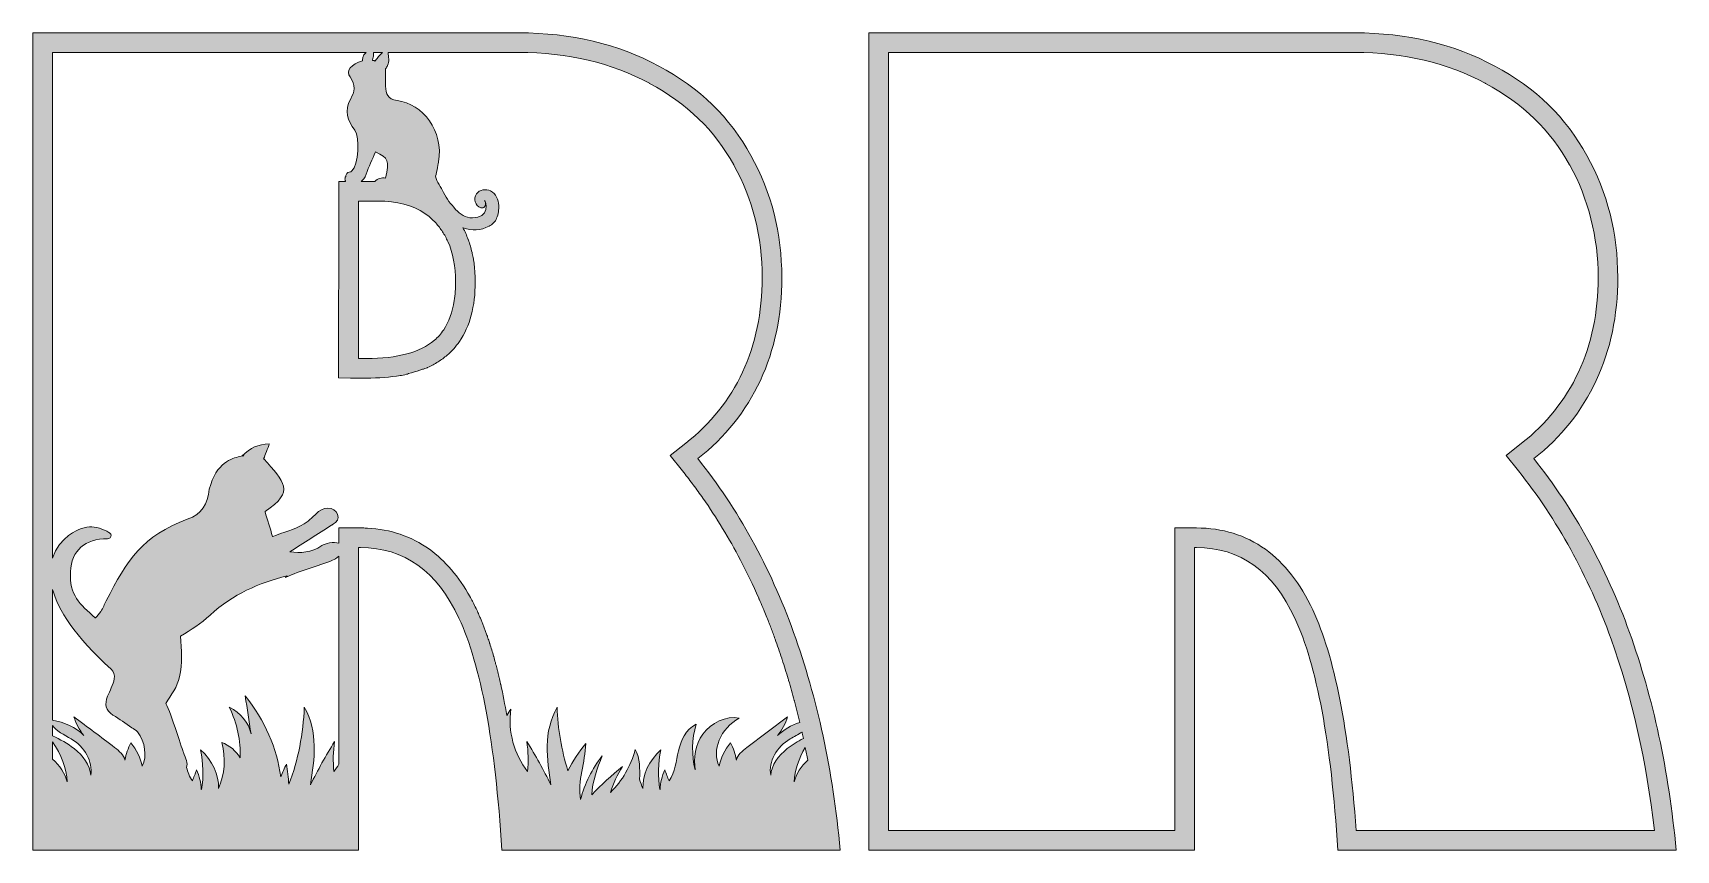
# Model space of a CAD drawing. Header units: millimetres. Extents: x -5 to 813, y -449 to -90.
# Drawn here: x 395.5 to 646.5, y -215.1 to -90.2 of the extents above; entities that cross this region are included whole.
import ezdxf

# ---------------------------------------------------------------- set-up
doc = ezdxf.new("R2010")
doc.units = ezdxf.units.MM
doc.header["$MEASUREMENT"] = 0
doc.layers.add('Layer 8', color=7, linetype='Continuous')
doc.layers.add('Layer 9', color=7, linetype='Continuous')

msp = doc.modelspace()

# ---------------------------------------------------------------- hatches: boundary and pattern name
at = {"layer": 'Layer 8'}
h = msp.add_hatch(color=2, dxfattribs=at)
h.dxf.hatch_style = 2
edge = h.paths.add_edge_path()
edge.add_spline(control_points=[(597.42, -90.2), (597.42, -90.2), (523.2, -90.2), (523.2, -90.2), (523.2, -90.2), (523.2, -215.07), (523.2, -215.07), (523.2, -215.07), (572.95, -215.07), (572.95, -215.07), (572.95, -215.07), (572.95, -168.84), (572.95, -168.84), (572.95, -168.84), (573.25, -168.84), (573.25, -168.84), (579.93, -168.84), (584.94, -172.44), (588.28, -179.64), (591.63, -186.78), (593.81, -198.59), (594.84, -215.07), (594.84, -215.07), (646.52, -215.07), (646.52, -215.07), (645.38, -202.9), (643.01, -191.82), (639.4, -181.81), (635.79, -171.8), (630.91, -162.94), (624.77, -155.25), (628.95, -151.98), (632.13, -148), (634.32, -143.31), (636.5, -138.61), (637.6, -133.38), (637.6, -127.59), (637.6, -120.83), (636.02, -114.61), (632.88, -108.94), (629.73, -103.16), (625.04, -98.6), (618.8, -95.27), (612.56, -91.89), (605.43, -90.2), (597.42, -90.2), (597.42, -90.2), (597.42, -90.2), (597.42, -90.2)], knot_values=[0, 0, 0, 0, 1, 1, 1, 2, 2, 2, 3, 3, 3, 4, 4, 4, 5, 5, 5, 6, 6, 6, 7, 7, 7, 8, 8, 8, 9, 9, 9, 10, 10, 10, 11, 11, 11, 12, 12, 12, 13, 13, 13, 14, 14, 14, 15, 15, 15, 16, 16, 16, 16], degree=3, periodic=1)
edge = h.paths.add_edge_path()
edge.add_spline(control_points=[(597.42, -93.2), (604.89, -93.2), (611.6, -94.79), (617.37, -97.91), (617.37, -97.91), (617.38, -97.92), (617.38, -97.92), (617.38, -97.92), (617.39, -97.92), (617.39, -97.92), (623.07, -100.95), (627.4, -105.14), (630.24, -110.37), (630.24, -110.37), (630.25, -110.38), (630.25, -110.38), (630.25, -110.38), (630.26, -110.39), (630.26, -110.39), (633.14, -115.59), (634.6, -121.38), (634.6, -127.59), (634.6, -132.91), (633.59, -137.77), (631.6, -142.04), (629.62, -146.28), (626.7, -149.93), (622.92, -152.89), (622.92, -152.89), (620.54, -154.76), (620.54, -154.76), (620.54, -154.76), (622.43, -157.12), (622.43, -157.12), (628.34, -164.53), (633.1, -173.17), (636.58, -182.82), (639.76, -191.64), (641.98, -201.47), (643.19, -212.07), (643.19, -212.07), (597.65, -212.07), (597.65, -212.07), (596.52, -196.55), (594.34, -185.51), (591.01, -178.37), (589.12, -174.32), (586.69, -171.2), (583.77, -169.1), (580.75, -166.93), (577.21, -165.84), (573.25, -165.84), (573.25, -165.84), (572.95, -165.84), (572.95, -165.84), (572.95, -165.84), (569.95, -165.84), (569.95, -165.84), (569.95, -165.84), (569.95, -168.84), (569.95, -168.84), (569.95, -168.84), (569.95, -212.07), (569.95, -212.07), (569.95, -212.07), (526.2, -212.07), (526.2, -212.07), (526.2, -212.07), (526.2, -93.2), (526.2, -93.2), (526.2, -93.2), (597.42, -93.2), (597.42, -93.2)], knot_values=[0, 0, 0, 0, 0.352778, 0.352778, 0.352778, 0.705556, 0.705556, 0.705556, 1.058333, 1.058333, 1.058333, 1.411111, 1.411111, 1.411111, 1.763889, 1.763889, 1.763889, 2.116667, 2.116667, 2.116667, 2.469444, 2.469444, 2.469444, 2.822222, 2.822222, 2.822222, 3.175, 3.175, 3.175, 3.527778, 3.527778, 3.527778, 3.880556, 3.880556, 3.880556, 4.233333, 4.233333, 4.233333, 4.586111, 4.586111, 4.586111, 4.938889, 4.938889, 4.938889, 5.291667, 5.291667, 5.291667, 5.644444, 5.644444, 5.644444, 5.997222, 5.997222, 5.997222, 6.35, 6.35, 6.35, 6.702778, 6.702778, 6.702778, 7.055556, 7.055556, 7.055556, 7.408333, 7.408333, 7.408333, 7.761111, 7.761111, 7.761111, 8.113889, 8.113889, 8.113889, 8.466667, 8.466667, 8.466667, 8.466667], degree=3, periodic=0)
edge.add_line((597.42, -93.2), (597.42, -93.2))
at = {"layer": 'Layer 9'}
h = msp.add_hatch(color=1, dxfattribs=at)
h.dxf.hatch_style = 2
edge = h.paths.add_edge_path()
edge.add_spline(control_points=[(511.71, -181.81), (508.1, -171.8), (503.23, -162.94), (497.08, -155.25), (501.26, -151.98), (504.44, -148), (506.63, -143.31), (508.81, -138.61), (509.91, -133.38), (509.91, -127.59), (509.91, -120.83), (508.34, -114.61), (505.19, -108.94), (502.05, -103.16), (497.35, -98.6), (491.11, -95.27), (484.87, -91.89), (477.75, -90.2), (469.74, -90.2), (469.74, -90.2), (395.51, -90.2), (395.51, -90.2), (395.51, -90.2), (395.51, -215.07), (395.51, -215.07), (395.51, -215.07), (445.26, -215.07), (445.26, -215.07), (445.26, -215.07), (445.26, -168.84), (445.26, -168.84), (445.26, -168.84), (445.56, -168.84), (445.56, -168.84), (452.24, -168.84), (457.25, -172.44), (460.6, -179.64), (463.94, -186.78), (466.12, -198.59), (467.16, -215.07), (467.16, -215.07), (518.83, -215.07), (518.83, -215.07), (517.7, -202.9), (515.33, -191.82), (511.71, -181.81)], knot_values=[0, 0, 0, 0, 1, 1, 1, 2, 2, 2, 3, 3, 3, 4, 4, 4, 5, 5, 5, 6, 6, 6, 7, 7, 7, 8, 8, 8, 9, 9, 9, 10, 10, 10, 11, 11, 11, 12, 12, 12, 13, 13, 13, 14, 14, 14, 15, 15, 15, 15], degree=3, periodic=1)
edge = h.paths.add_edge_path()
edge.add_spline(control_points=[(449.37, -112.39), (448.77, -112.29), (448.17, -112.47), (447.74, -112.89), (447.74, -112.89), (445.65, -112.89), (445.65, -112.89), (445.95, -112.7), (446.22, -112.36), (446.41, -111.8), (446.81, -110.64), (447.35, -109.53), (447.84, -108.39), (449.8, -109.37), (450.02, -109.65), (449.37, -112.39)], knot_values=[0, 0, 0, 0, 1, 1, 1, 2, 2, 2, 3, 3, 3, 4, 4, 4, 5, 5, 5, 5], degree=3, periodic=1)
edge = h.paths.add_edge_path()
edge.add_spline(control_points=[(455.37, -117.78), (455.68, -117.99), (455.98, -118.22), (456.26, -118.46), (456.54, -118.71), (456.81, -118.97), (457.06, -119.25), (457.44, -119.67), (457.78, -120.11), (458.09, -120.59), (458.39, -121.06), (458.66, -121.56), (458.9, -122.09), (459.69, -123.84), (460.08, -125.9), (460.08, -128.25), (460.08, -128.76), (460.06, -129.25), (460.03, -129.73), (460, -130.21), (459.95, -130.67), (459.88, -131.11), (459.61, -132.87), (459.07, -134.36), (458.26, -135.57), (458.05, -135.87), (457.83, -136.15), (457.6, -136.42), (457.36, -136.69), (457.11, -136.94), (456.84, -137.17), (454.67, -139.02), (451.21, -139.95), (446.44, -139.95), (446.44, -139.95), (445.26, -139.95), (445.26, -139.95), (445.26, -139.95), (445.26, -115.89), (445.26, -115.89), (445.26, -115.89), (448.21, -115.89), (448.21, -115.89), (451.12, -115.89), (453.51, -116.52), (455.37, -117.78)], knot_values=[0, 0, 0, 0, 1, 1, 1, 2, 2, 2, 3, 3, 3, 4, 4, 4, 5, 5, 5, 6, 6, 6, 7, 7, 7, 8, 8, 8, 9, 9, 9, 10, 10, 10, 11, 11, 11, 12, 12, 12, 13, 13, 13, 14, 14, 14, 15, 15, 15, 15], degree=3, periodic=1)
edge = h.paths.add_edge_path()
edge.add_spline(control_points=[(447.52, -93.78), (447.54, -93.58), (447.55, -93.39), (447.54, -93.2), (447.54, -93.2), (448.91, -93.2), (448.91, -93.2), (448.69, -93.38), (448.48, -93.58), (448.31, -93.8), (448.15, -94), (448, -94.21), (447.86, -94.42), (447.83, -94.45), (447.8, -94.47), (447.77, -94.5), (447.67, -94.38), (447.39, -94.45), (447.39, -94.44), (447.39, -94.31), (447.51, -93.91), (447.52, -93.78)], knot_values=[0, 0, 0, 0, 1, 1, 1, 2, 2, 2, 3, 3, 3, 4, 4, 4, 5, 5, 5, 6, 6, 6, 7, 7, 7, 7], degree=3, periodic=1)
edge = h.paths.add_edge_path()
edge.add_spline(control_points=[(398.51, -201.16), (398.51, -201.16), (398.51, -198.53), (398.51, -198.53), (399.86, -200.41), (400.66, -202.55), (400.75, -204.65), (400.45, -203.36), (399.63, -202.12), (398.51, -201.16)], knot_values=[0, 0, 0, 0, 1, 1, 1, 2, 2, 2, 3, 3, 3, 3], degree=3, periodic=1)
edge = h.paths.add_edge_path()
edge.add_spline(control_points=[(404.34, -203.59), (404.24, -202.09), (403.17, -200.63), (401.81, -199.55), (400.82, -198.77), (399.68, -198.16), (398.51, -197.6), (398.51, -197.6), (398.51, -196), (398.51, -196), (398.97, -196.83), (400.34, -197.47), (401.36, -198.06), (403.45, -199.27), (404.71, -201.59), (404.34, -203.59)], knot_values=[0, 0, 0, 0, 1, 1, 1, 2, 2, 2, 3, 3, 3, 4, 4, 4, 5, 5, 5, 5], degree=3, periodic=1)
edge = h.paths.add_edge_path()
edge.add_spline(control_points=[(412.2, -202.25), (411.98, -200.99), (411.38, -199.74), (410.47, -198.67), (410.04, -199.49), (409.75, -200.38), (409.58, -201.3), (409.44, -200.61), (408.69, -199.89), (408, -199.37), (405.92, -197.81), (403.85, -196.25), (401.77, -194.69), (402.08, -195.7), (402.61, -196.68), (403.31, -197.56), (402.04, -196.33), (400.29, -195.48), (398.51, -195.21), (398.51, -195.21), (398.51, -175.23), (398.51, -175.23), (399.37, -178.35), (401.9, -182.37), (407.48, -187.44), (407.81, -187.75), (408.05, -188.38), (407.94, -188.9), (407.76, -189.8), (407.26, -190.71), (406.93, -191.55), (406.44, -192.8), (406.57, -193.69), (407.75, -194.43), (408.74, -195.05), (409.68, -195.71), (410.61, -196.37), (410.91, -196.52), (411.2, -196.73), (411.48, -196.98), (412.65, -198.61), (413.01, -200.66), (412.2, -202.25)], knot_values=[0, 0, 0, 0, 1, 1, 1, 2, 2, 2, 3, 3, 3, 4, 4, 4, 5, 5, 5, 6, 6, 6, 7, 7, 7, 8, 8, 8, 9, 9, 9, 10, 10, 10, 11, 11, 11, 12, 12, 12, 13, 13, 13, 14, 14, 14, 14], degree=3, periodic=1)
edge = h.paths.add_edge_path()
edge.add_spline(control_points=[(442.26, -201.93), (442.03, -202.32), (441.77, -202.7), (441.49, -203.06), (441.33, -201.52), (441.37, -199.98), (441.6, -198.49), (440.26, -200.63), (439.03, -202.83), (437.92, -205.08), (438.54, -201.19), (439.11, -196.99), (436.97, -193.21), (436.83, -197.28), (436.04, -201.27), (434.63, -205.01), (434.5, -203.98), (434.37, -202.94), (434.24, -201.91), (433.95, -202.56), (433.66, -203.21), (433.38, -203.86), (432.81, -199.56), (430.92, -195.25), (427.95, -191.51), (428.24, -193.44), (428.54, -195.36), (428.84, -197.28), (428.51, -195.65), (427.23, -194.07), (425.51, -193.23), (426.73, -195.72), (427.29, -198.38), (427.15, -200.94), (426.57, -199.92), (425.54, -199.06), (424.35, -198.61), (425.01, -201.02), (424.84, -203.5), (423.87, -205.64), (423.95, -203.56), (422.91, -201.35), (421.13, -199.75), (421.54, -201.79), (421.59, -203.83), (421.29, -205.81), (421.26, -205.78), (421.27, -205.79), (421.24, -205.77), (421.19, -204.78), (420.95, -203.77), (420.53, -202.8), (420.31, -203.37), (420.09, -203.93), (419.87, -204.5), (419.44, -203.84), (419.18, -203.14), (418.99, -202.42), (419.22, -201.84), (418.86, -201.03), (418.5, -200.15), (418.48, -200.07), (416.63, -194.19), (415.81, -192.64), (416.66, -191.41), (417.58, -190.08), (417.93, -188.58), (418.4, -186.55), (418.17, -184.45), (418.06, -182.38), (418.06, -182.38), (418.05, -182.37), (418.06, -182.37), (419.68, -181.41), (421.17, -180.45), (422.57, -179.17), (426.14, -175.88), (429.95, -174.31), (434.34, -173.16), (434.26, -173.24), (434.19, -173.33), (434.11, -173.41), (436.44, -172.33), (438.98, -171.67), (441.29, -170.78), (441.58, -170.68), (441.93, -170.45), (442.26, -170.13), (442.26, -170.13), (442.26, -201.93), (442.26, -201.93)], knot_values=[0, 0, 0, 0, 1, 1, 1, 2, 2, 2, 3, 3, 3, 4, 4, 4, 5, 5, 5, 6, 6, 6, 7, 7, 7, 8, 8, 8, 9, 9, 9, 10, 10, 10, 11, 11, 11, 12, 12, 12, 13, 13, 13, 14, 14, 14, 15, 15, 15, 16, 16, 16, 17, 17, 17, 18, 18, 18, 19, 19, 19, 20, 20, 20, 21, 21, 21, 22, 22, 22, 23, 23, 23, 24, 24, 24, 25, 25, 25, 26, 26, 26, 27, 27, 27, 28, 28, 28, 29, 29, 29, 30, 30, 30, 30], degree=3, periodic=1)
edge = h.paths.add_edge_path()
edge.add_spline(control_points=[(502.98, -201.3), (502.81, -200.38), (502.52, -199.49), (502.09, -198.67), (501.18, -199.74), (500.58, -200.99), (500.36, -202.25), (499.14, -199.85), (500.57, -196.43), (503.41, -194.91), (501.42, -194.47), (499.06, -195.67), (497.85, -197.33), (496.65, -199), (496.42, -201), (496.67, -202.81), (496.11, -200.57), (496.16, -198.15), (496.83, -195.8), (495.22, -196.64), (494.47, -198.34), (494.11, -199.9), (493.75, -201.45), (493.62, -203.08), (492.69, -204.5), (492.47, -203.93), (492.25, -203.37), (492.03, -202.8), (491.61, -203.77), (491.37, -204.78), (491.32, -205.77), (491.29, -205.79), (491.3, -205.78), (491.27, -205.81), (490.97, -203.83), (491.02, -201.79), (491.43, -199.75), (489.65, -201.35), (488.61, -203.56), (488.69, -205.64), (488.48, -205.18), (488.31, -204.7), (488.18, -204.21), (488.24, -202.67), (488.27, -201.05), (487.52, -199.71), (486.87, -202.18), (485.54, -204.47), (483.72, -206.25), (484.18, -204.87), (484.8, -203.55), (485.56, -202.31), (483.91, -203.64), (482.34, -205.07), (480.88, -206.6), (480.97, -204.54), (481.73, -202.58), (482.49, -200.66), (480.93, -202.62), (479.79, -204.91), (479.17, -207.33), (478.66, -204.5), (479.9, -201.65), (479.96, -198.78), (478.91, -200.06), (478, -201.46), (477.23, -202.93), (476.26, -199.8), (475.7, -196.54), (475.59, -193.21), (473.45, -196.99), (474.02, -201.19), (474.64, -205.08), (473.53, -202.83), (472.3, -200.63), (470.96, -198.49), (471.19, -199.98), (471.23, -201.52), (471.07, -203.06), (468.99, -200.39), (468.07, -196.96), (468.52, -193.51), (468.3, -193.82), (468.1, -194.15), (467.91, -194.48), (467.62, -192.82), (467.31, -191.25), (466.98, -189.75), (466.97, -189.71), (466.96, -189.67), (466.95, -189.62), (466.88, -189.3), (466.8, -188.99), (466.73, -188.68), (466.72, -188.62), (466.7, -188.56), (466.69, -188.49), (466.62, -188.2), (466.55, -187.91), (466.47, -187.63), (466.46, -187.56), (466.44, -187.49), (466.42, -187.43), (466.35, -187.14), (466.28, -186.86), (466.2, -186.58), (466.19, -186.52), (466.17, -186.46), (466.16, -186.41), (466.07, -186.09), (465.99, -185.78), (465.9, -185.48), (465.89, -185.46), (465.89, -185.44), (465.89, -185.43), (465.7, -184.77), (465.51, -184.14), (465.31, -183.52), (465.29, -183.46), (465.27, -183.41), (465.25, -183.35), (465.17, -183.11), (465.1, -182.88), (465.02, -182.65), (464.99, -182.56), (464.96, -182.47), (464.93, -182.38), (464.86, -182.18), (464.79, -181.99), (464.72, -181.8), (464.68, -181.7), (464.65, -181.6), (464.61, -181.5), (464.54, -181.32), (464.48, -181.14), (464.41, -180.97), (464.37, -180.87), (464.33, -180.77), (464.3, -180.67), (464.23, -180.5), (464.16, -180.33), (464.09, -180.16), (464.05, -180.06), (464.01, -179.97), (463.98, -179.87), (463.9, -179.69), (463.83, -179.52), (463.75, -179.35), (463.72, -179.27), (463.68, -179.19), (463.65, -179.11), (463.54, -178.86), (463.43, -178.61), (463.32, -178.37), (463.17, -178.06), (463.02, -177.76), (462.87, -177.46), (462.84, -177.39), (462.8, -177.31), (462.76, -177.24), (462.63, -176.99), (462.5, -176.74), (462.36, -176.49), (462.34, -176.45), (462.32, -176.41), (462.3, -176.37), (460.58, -173.28), (458.5, -170.84), (456.08, -169.1), (453.33, -167.13), (450.14, -166.04), (446.6, -165.86), (446.57, -165.86), (446.55, -165.86), (446.53, -165.86), (446.21, -165.85), (445.89, -165.84), (445.56, -165.84), (445.56, -165.84), (445.26, -165.84), (445.26, -165.84), (445.26, -165.84), (442.26, -165.84), (442.26, -165.84), (442.26, -165.84), (442.26, -168.15), (442.26, -168.15), (441.49, -167.94), (440.12, -168.19), (439.63, -168.54), (438.02, -169.68), (436.35, -169.67), (434.76, -169.5), (434.73, -169.5), (434.76, -169.48), (434.76, -169.48), (436.89, -168.13), (439, -166.8), (441.14, -165.41), (441.15, -165.41), (441.17, -165.39), (441.23, -165.37), (441.41, -165.27), (442.13, -164.82), (442.14, -164.27), (442.16, -162.76), (440.24, -162.41), (439.14, -163.34), (438.4, -163.97), (437.82, -164.72), (436.94, -165.23), (435.45, -166.09), (433.75, -166.54), (432.14, -167.14), (432.13, -167.14), (432.13, -167.14), (432.13, -167.14), (431.74, -165.88), (431.37, -164.61), (430.97, -163.36), (430.97, -163.35), (430.97, -163.35), (430.97, -163.35), (435.65, -160.21), (433.88, -158.85), (430.78, -155.26), (430.78, -155.26), (430.7, -155.49), (430.81, -155.18), (430.92, -154.87), (431.44, -153.54), (431.62, -153.03), (431.63, -153.03), (431.63, -153.01), (431.62, -153.01), (429.83, -153.04), (428.84, -153.58), (427.41, -154.86), (427.41, -154.86), (428.31, -154.65), (427.11, -154.93), (425.92, -155.21), (423.56, -155.78), (422.45, -159.92), (422.24, -162.25), (421.34, -163.68), (419.1, -164.52), (412.32, -167.07), (409.87, -170.7), (406.73, -176.98), (406.43, -177.58), (406.23, -178.04), (405.89, -178.6), (405.68, -178.95), (405.33, -179.27), (405.07, -179.59), (405.07, -179.6), (405.06, -179.6), (405.05, -179.6), (402.64, -177.47), (401.08, -176.08), (401.25, -172.56), (401.4, -169.21), (403.5, -167.5), (406.91, -167.5), (407.22, -167.5), (407.48, -167.25), (407.45, -166.93), (407.43, -166.75), (407.26, -166.61), (407.13, -166.53), (406.3, -166.03), (405.06, -165.61), (404.16, -165.69), (403.6, -165.73), (403.06, -165.88), (402.55, -166.09), (402.63, -165.97), (399.57, -167.23), (398.51, -170.45), (398.51, -170.45), (398.51, -93.2), (398.51, -93.2), (398.51, -93.2), (446.44, -93.2), (446.44, -93.2), (445.73, -93.63), (445.88, -94.44), (445.85, -94.45), (444.15, -94.97), (443.25, -96.02), (443.96, -96.94), (444.89, -98.13), (444.62, -99.27), (444.06, -100.27), (443.02, -102.11), (443.56, -103.59), (444.68, -105.08), (445.5, -106.17), (445.22, -110.36), (444.25, -111.3), (444.05, -111.49), (443.58, -111.46), (443.45, -111.67), (443.38, -111.78), (443.34, -111.97), (443.32, -112.15), (443.32, -112.16), (443.32, -112.16), (443.32, -112.16), (443.18, -112.3), (443.16, -112.49), (443.21, -112.67), (443.22, -112.72), (443.24, -112.76), (443.27, -112.8), (443.26, -112.8), (443.26, -112.8), (443.26, -112.8), (443.25, -112.83), (443.25, -112.86), (443.25, -112.89), (443.25, -112.89), (442.26, -112.89), (442.26, -112.89), (442.26, -112.89), (442.26, -115.89), (442.26, -115.89), (442.26, -115.89), (442.22, -142.91), (442.22, -142.91), (442.22, -142.91), (444.04, -142.97), (444.04, -142.97), (444.04, -142.96), (444.03, -142.96), (444.03, -142.95), (444.03, -142.95), (445.26, -142.95), (445.26, -142.95), (445.26, -142.95), (446.44, -142.95), (446.44, -142.95), (448.36, -142.95), (450.09, -142.81), (451.65, -142.54), (451.64, -142.55), (451.63, -142.56), (451.61, -142.57), (451.89, -142.53), (452.21, -142.45), (452.56, -142.37), (452.67, -142.34), (452.79, -142.31), (452.91, -142.27), (453.49, -142.11), (454.11, -141.92), (454.62, -141.75), (454.72, -141.71), (454.82, -141.68), (454.91, -141.65), (455.1, -141.58), (455.26, -141.53), (455.4, -141.48), (455.67, -141.38), (455.83, -141.31), (455.81, -141.31), (456.1, -141.18), (456.37, -141.05), (456.63, -140.91), (457.16, -140.63), (457.66, -140.32), (458.12, -139.98), (458.35, -139.81), (458.57, -139.63), (458.79, -139.45), (459.5, -138.84), (460.13, -138.14), (460.66, -137.37), (462.27, -135.04), (463.08, -131.99), (463.08, -128.25), (463.08, -127.89), (463.07, -127.55), (463.05, -127.2), (463.05, -127.11), (463.04, -127.02), (463.04, -126.93), (463.02, -126.64), (463, -126.36), (462.97, -126.08), (462.97, -126.02), (462.96, -125.96), (462.96, -125.9), (462.92, -125.56), (462.87, -125.23), (462.82, -124.9), (462.81, -124.85), (462.8, -124.8), (462.8, -124.76), (462.75, -124.46), (462.69, -124.18), (462.63, -123.89), (462.61, -123.84), (462.6, -123.79), (462.59, -123.74), (462.44, -123.08), (462.25, -122.45), (462.03, -121.84), (462.02, -121.82), (462.01, -121.79), (462, -121.76), (461.77, -121.14), (461.5, -120.54), (461.2, -119.97), (461.21, -119.98), (461.23, -119.98), (461.24, -119.99), (462.57, -120.45), (463.95, -120.41), (465.19, -119.74), (465.72, -119.47), (466.15, -119.07), (466.35, -118.52), (466.62, -117.91), (466.7, -117.17), (466.68, -116.57), (466.65, -115.68), (466.23, -114.77), (465.41, -114.35), (464.71, -113.99), (463.73, -114.15), (463.26, -114.81), (462.75, -115.52), (463.07, -116.67), (463.95, -116.91), (464.19, -116.98), (464.39, -116.95), (464.54, -116.74), (464.67, -116.56), (464.7, -116.33), (464.64, -116.12), (464.61, -116.01), (464.56, -115.91), (464.49, -115.83), (464.82, -115.88), (465.31, -118.52), (462.64, -118.48), (461.56, -118.46), (460.78, -117.96), (460.08, -117.17), (459.33, -116.31), (458.72, -115.62), (458.24, -114.58), (457.84, -113.72), (457.22, -113.02), (456.99, -112.11), (457.27, -111.49), (457.46, -109.92), (457.46, -109.91), (458.33, -105.18), (455.05, -101.06), (451.14, -100.52), (449.69, -100.31), (449.4, -99.52), (449.38, -98.35), (449.36, -97.47), (449.37, -96.59), (449.37, -95.7), (449.5, -95.55), (449.61, -95.38), (449.69, -95.2), (449.83, -94.88), (449.88, -94.54), (449.86, -94.19), (449.84, -93.86), (449.79, -93.53), (449.79, -93.2), (449.79, -93.2), (469.74, -93.2), (469.74, -93.2), (477.2, -93.2), (483.91, -94.79), (489.68, -97.91), (489.68, -97.91), (489.69, -97.92), (489.69, -97.92), (489.69, -97.92), (489.7, -97.92), (489.7, -97.92), (495.39, -100.95), (499.71, -105.14), (502.56, -110.37), (502.56, -110.37), (502.56, -110.38), (502.56, -110.38), (502.56, -110.38), (502.57, -110.39), (502.57, -110.39), (505.45, -115.59), (506.91, -121.38), (506.91, -127.59), (506.91, -132.91), (505.9, -137.77), (503.91, -142.04), (501.93, -146.28), (499.02, -149.93), (495.23, -152.89), (495.23, -152.89), (492.85, -154.76), (492.85, -154.76), (492.85, -154.76), (494.74, -157.12), (494.74, -157.12), (495.26, -157.77), (495.76, -158.43), (496.26, -159.1), (496.3, -159.16), (496.34, -159.21), (496.38, -159.26), (496.88, -159.93), (497.37, -160.61), (497.85, -161.31), (497.86, -161.31), (497.86, -161.31), (497.87, -161.31), (499.95, -164.29), (501.86, -167.43), (503.59, -170.74), (503.59, -170.74), (503.59, -170.75), (503.59, -170.76), (504.58, -172.64), (505.51, -174.58), (506.39, -176.56), (506.41, -176.62), (506.44, -176.68), (506.46, -176.74), (506.65, -177.16), (506.83, -177.58), (507.01, -178.01), (507.08, -178.17), (507.14, -178.33), (507.21, -178.49), (507.36, -178.84), (507.5, -179.19), (507.64, -179.54), (507.75, -179.82), (507.86, -180.1), (507.97, -180.37), (508.07, -180.63), (508.17, -180.89), (508.27, -181.15), (508.48, -181.7), (508.69, -182.26), (508.89, -182.82), (508.89, -182.82), (508.89, -182.82), (508.89, -182.82), (509.24, -183.78), (509.57, -184.75), (509.89, -185.74), (509.92, -185.81), (509.94, -185.89), (509.97, -185.96), (510.28, -186.93), (510.59, -187.91), (510.88, -188.9), (510.9, -188.98), (510.93, -189.05), (510.95, -189.13), (511.25, -190.14), (511.53, -191.16), (511.81, -192.19), (511.82, -192.23), (511.83, -192.28), (511.84, -192.32), (512.12, -193.38), (512.39, -194.46), (512.65, -195.55), (511.38, -195.96), (510.18, -196.66), (509.25, -197.56), (509.95, -196.68), (510.48, -195.7), (510.79, -194.69), (510.79, -194.69), (504.56, -199.37), (504.56, -199.37), (503.87, -199.89), (503.12, -200.61), (502.98, -201.3)], knot_values=[0, 0, 0, 0, 1, 1, 1, 2, 2, 2, 3, 3, 3, 4, 4, 4, 5, 5, 5, 6, 6, 6, 7, 7, 7, 8, 8, 8, 9, 9, 9, 10, 10, 10, 11, 11, 11, 12, 12, 12, 13, 13, 13, 14, 14, 14, 15, 15, 15, 16, 16, 16, 17, 17, 17, 18, 18, 18, 19, 19, 19, 20, 20, 20, 21, 21, 21, 22, 22, 22, 23, 23, 23, 24, 24, 24, 25, 25, 25, 26, 26, 26, 27, 27, 27, 28, 28, 28, 29, 29, 29, 30, 30, 30, 31, 31, 31, 32, 32, 32, 33, 33, 33, 34, 34, 34, 35, 35, 35, 36, 36, 36, 37, 37, 37, 38, 38, 38, 39, 39, 39, 40, 40, 40, 41, 41, 41, 42, 42, 42, 43, 43, 43, 44, 44, 44, 45, 45, 45, 46, 46, 46, 47, 47, 47, 48, 48, 48, 49, 49, 49, 50, 50, 50, 51, 51, 51, 52, 52, 52, 53, 53, 53, 54, 54, 54, 55, 55, 55, 56, 56, 56, 57, 57, 57, 58, 58, 58, 59, 59, 59, 60, 60, 60, 61, 61, 61, 62, 62, 62, 63, 63, 63, 64, 64, 64, 65, 65, 65, 66, 66, 66, 67, 67, 67, 68, 68, 68, 69, 69, 69, 70, 70, 70, 71, 71, 71, 72, 72, 72, 73, 73, 73, 74, 74, 74, 75, 75, 75, 76, 76, 76, 77, 77, 77, 78, 78, 78, 79, 79, 79, 80, 80, 80, 81, 81, 81, 82, 82, 82, 83, 83, 83, 84, 84, 84, 85, 85, 85, 86, 86, 86, 87, 87, 87, 88, 88, 88, 89, 89, 89, 90, 90, 90, 91, 91, 91, 92, 92, 92, 93, 93, 93, 94, 94, 94, 95, 95, 95, 96, 96, 96, 97, 97, 97, 98, 98, 98, 99, 99, 99, 100, 100, 100, 101, 101, 101, 102, 102, 102, 103, 103, 103, 104, 104, 104, 105, 105, 105, 106, 106, 106, 107, 107, 107, 108, 108, 108, 109, 109, 109, 110, 110, 110, 111, 111, 111, 112, 112, 112, 113, 113, 113, 114, 114, 114, 115, 115, 115, 116, 116, 116, 117, 117, 117, 118, 118, 118, 119, 119, 119, 120, 120, 120, 121, 121, 121, 122, 122, 122, 123, 123, 123, 124, 124, 124, 125, 125, 125, 126, 126, 126, 127, 127, 127, 128, 128, 128, 129, 129, 129, 130, 130, 130, 131, 131, 131, 132, 132, 132, 133, 133, 133, 134, 134, 134, 135, 135, 135, 136, 136, 136, 137, 137, 137, 138, 138, 138, 139, 139, 139, 140, 140, 140, 141, 141, 141, 142, 142, 142, 143, 143, 143, 144, 144, 144, 145, 145, 145, 146, 146, 146, 147, 147, 147, 148, 148, 148, 149, 149, 149, 150, 150, 150, 151, 151, 151, 152, 152, 152, 153, 153, 153, 154, 154, 154, 155, 155, 155, 156, 156, 156, 157, 157, 157, 158, 158, 158, 159, 159, 159, 160, 160, 160, 161, 161, 161, 162, 162, 162, 163, 163, 163, 164, 164, 164, 165, 165, 165, 166, 166, 166, 167, 167, 167, 168, 168, 168, 169, 169, 169, 170, 170, 170, 171, 171, 171, 172, 172, 172, 173, 173, 173, 174, 174, 174, 175, 175, 175, 176, 176, 176, 177, 177, 177, 178, 178, 178, 179, 179, 179, 180, 180, 180, 181, 181, 181, 182, 182, 182, 183, 183, 183, 184, 184, 184, 185, 185, 185, 186, 186, 186, 187, 187, 187, 188, 188, 188, 189, 189, 189, 190, 190, 190, 191, 191, 191, 192, 192, 192, 193, 193, 193, 194, 194, 194, 195, 195, 195, 196, 196, 196, 197, 197, 197, 197], degree=3, periodic=1)
edge = h.paths.add_edge_path()
edge.add_spline(control_points=[(508.22, -203.59), (507.85, -201.59), (509.11, -199.27), (511.2, -198.06), (511.76, -197.74), (512.43, -197.4), (512.99, -197.02), (513, -197.08), (513.02, -197.14), (513.03, -197.2), (513.09, -197.47), (513.15, -197.74), (513.21, -198.02), (512.34, -198.46), (511.5, -198.96), (510.75, -199.55), (509.39, -200.63), (508.32, -202.09), (508.22, -203.59)], knot_values=[0, 0, 0, 0, 1, 1, 1, 2, 2, 2, 3, 3, 3, 4, 4, 4, 5, 5, 5, 6, 6, 6, 6], degree=3, periodic=1)
edge = h.paths.add_edge_path()
edge.add_spline(control_points=[(511.82, -204.65), (511.89, -202.86), (512.49, -201.04), (513.49, -199.38), (513.63, -200.02), (513.75, -200.66), (513.88, -201.31), (512.84, -202.25), (512.09, -203.42), (511.82, -204.65)], knot_values=[0, 0, 0, 0, 1, 1, 1, 2, 2, 2, 3, 3, 3, 3], degree=3, periodic=1)

# ---------------------------------------------------------------- linework, layer by layer
at = {"layer": 'Layer 8', "lineweight": 0}
for points, knots in [([(597.42, -90.2), (597.42, -90.2), (523.2, -90.2), (523.2, -90.2), (523.2, -90.2), (523.2, -215.07), (523.2, -215.07), (523.2, -215.07), (572.95, -215.07), (572.95, -215.07), (572.95, -215.07), (572.95, -168.84), (572.95, -168.84), (572.95, -168.84), (573.25, -168.84), (573.25, -168.84), (579.93, -168.84), (584.94, -172.44), (588.28, -179.64), (591.63, -186.78), (593.81, -198.59), (594.84, -215.07), (594.84, -215.07), (646.52, -215.07), (646.52, -215.07), (645.38, -202.9), (643.01, -191.82), (639.4, -181.81), (635.79, -171.8), (630.91, -162.94), (624.77, -155.25), (628.95, -151.98), (632.13, -148), (634.32, -143.31), (636.5, -138.61), (637.6, -133.38), (637.6, -127.59), (637.6, -120.83), (636.02, -114.61), (632.88, -108.94), (629.73, -103.16), (625.04, -98.6), (618.8, -95.27), (612.56, -91.89), (605.43, -90.2), (597.42, -90.2), (597.42, -90.2), (597.42, -90.2), (597.42, -90.2)], [0, 0, 0, 0, 1, 1, 1, 2, 2, 2, 3, 3, 3, 4, 4, 4, 5, 5, 5, 6, 6, 6, 7, 7, 7, 8, 8, 8, 9, 9, 9, 10, 10, 10, 11, 11, 11, 12, 12, 12, 13, 13, 13, 14, 14, 14, 15, 15, 15, 16, 16, 16, 16]), ([(597.42, -93.2), (604.89, -93.2), (611.6, -94.79), (617.37, -97.91), (617.37, -97.91), (617.38, -97.92), (617.38, -97.92), (617.38, -97.92), (617.39, -97.92), (617.39, -97.92), (623.07, -100.95), (627.4, -105.14), (630.24, -110.37), (630.24, -110.37), (630.25, -110.38), (630.25, -110.38), (630.25, -110.38), (630.26, -110.39), (630.26, -110.39), (633.14, -115.59), (634.6, -121.38), (634.6, -127.59), (634.6, -132.91), (633.59, -137.77), (631.6, -142.04), (629.62, -146.28), (626.7, -149.93), (622.92, -152.89), (622.92, -152.89), (620.54, -154.76), (620.54, -154.76), (620.54, -154.76), (622.43, -157.12), (622.43, -157.12), (628.34, -164.53), (633.1, -173.17), (636.58, -182.82), (639.76, -191.64), (641.98, -201.47), (643.19, -212.07), (643.19, -212.07), (597.65, -212.07), (597.65, -212.07), (596.52, -196.55), (594.34, -185.51), (591.01, -178.37), (589.12, -174.32), (586.69, -171.2), (583.77, -169.1), (580.75, -166.93), (577.21, -165.84), (573.25, -165.84), (573.25, -165.84), (572.95, -165.84), (572.95, -165.84), (572.95, -165.84), (569.95, -165.84), (569.95, -165.84), (569.95, -165.84), (569.95, -168.84), (569.95, -168.84), (569.95, -168.84), (569.95, -212.07), (569.95, -212.07), (569.95, -212.07), (526.2, -212.07), (526.2, -212.07), (526.2, -212.07), (526.2, -93.2), (526.2, -93.2), (526.2, -93.2), (597.42, -93.2), (597.42, -93.2)], [0, 0, 0, 0, 1, 1, 1, 2, 2, 2, 3, 3, 3, 4, 4, 4, 5, 5, 5, 6, 6, 6, 7, 7, 7, 8, 8, 8, 9, 9, 9, 10, 10, 10, 11, 11, 11, 12, 12, 12, 13, 13, 13, 14, 14, 14, 15, 15, 15, 16, 16, 16, 17, 17, 17, 18, 18, 18, 19, 19, 19, 20, 20, 20, 21, 21, 21, 22, 22, 22, 23, 23, 23, 24, 24, 24, 24])]:
    msp.add_open_spline(points, degree=3, knots=knots, dxfattribs=at)
at = {"layer": 'Layer 9', "lineweight": 0}
for points, knots in [([(511.71, -181.81), (508.1, -171.8), (503.23, -162.94), (497.08, -155.25), (501.26, -151.98), (504.44, -148), (506.63, -143.31), (508.81, -138.61), (509.91, -133.38), (509.91, -127.59), (509.91, -120.83), (508.34, -114.61), (505.19, -108.94), (502.05, -103.16), (497.35, -98.6), (491.11, -95.27), (484.87, -91.89), (477.75, -90.2), (469.74, -90.2), (469.74, -90.2), (395.51, -90.2), (395.51, -90.2), (395.51, -90.2), (395.51, -215.07), (395.51, -215.07), (395.51, -215.07), (445.26, -215.07), (445.26, -215.07), (445.26, -215.07), (445.26, -168.84), (445.26, -168.84), (445.26, -168.84), (445.56, -168.84), (445.56, -168.84), (452.24, -168.84), (457.25, -172.44), (460.6, -179.64), (463.94, -186.78), (466.12, -198.59), (467.16, -215.07), (467.16, -215.07), (518.83, -215.07), (518.83, -215.07), (517.7, -202.9), (515.33, -191.82), (511.71, -181.81)], [0, 0, 0, 0, 1, 1, 1, 2, 2, 2, 3, 3, 3, 4, 4, 4, 5, 5, 5, 6, 6, 6, 7, 7, 7, 8, 8, 8, 9, 9, 9, 10, 10, 10, 11, 11, 11, 12, 12, 12, 13, 13, 13, 14, 14, 14, 15, 15, 15, 15]), ([(502.98, -201.3), (502.81, -200.38), (502.52, -199.49), (502.09, -198.67), (501.18, -199.74), (500.58, -200.99), (500.36, -202.25), (499.14, -199.85), (500.57, -196.43), (503.41, -194.91), (501.42, -194.47), (499.06, -195.67), (497.85, -197.33), (496.65, -199), (496.42, -201), (496.67, -202.81), (496.11, -200.57), (496.16, -198.15), (496.83, -195.8), (495.22, -196.64), (494.47, -198.34), (494.11, -199.9), (493.75, -201.45), (493.62, -203.08), (492.69, -204.5), (492.47, -203.93), (492.25, -203.37), (492.03, -202.8), (491.61, -203.77), (491.37, -204.78), (491.32, -205.77), (491.29, -205.79), (491.3, -205.78), (491.27, -205.81), (490.97, -203.83), (491.02, -201.79), (491.43, -199.75), (489.65, -201.35), (488.61, -203.56), (488.69, -205.64), (488.48, -205.18), (488.31, -204.7), (488.18, -204.21), (488.24, -202.67), (488.27, -201.05), (487.52, -199.71), (486.87, -202.18), (485.54, -204.47), (483.72, -206.25), (484.18, -204.87), (484.8, -203.55), (485.56, -202.31), (483.91, -203.64), (482.34, -205.07), (480.88, -206.6), (480.97, -204.54), (481.73, -202.58), (482.49, -200.66), (480.93, -202.62), (479.79, -204.91), (479.17, -207.33), (478.66, -204.5), (479.9, -201.65), (479.96, -198.78), (478.91, -200.06), (478, -201.46), (477.23, -202.93), (476.26, -199.8), (475.7, -196.54), (475.59, -193.21), (473.45, -196.99), (474.02, -201.19), (474.64, -205.08), (473.53, -202.83), (472.3, -200.63), (470.96, -198.49), (471.19, -199.98), (471.23, -201.52), (471.07, -203.06), (468.99, -200.39), (468.07, -196.96), (468.52, -193.51), (468.3, -193.82), (468.1, -194.15), (467.91, -194.48), (467.62, -192.82), (467.31, -191.25), (466.98, -189.75), (466.97, -189.71), (466.96, -189.67), (466.95, -189.62), (466.88, -189.3), (466.8, -188.99), (466.73, -188.68), (466.72, -188.62), (466.7, -188.56), (466.69, -188.49), (466.62, -188.2), (466.55, -187.91), (466.47, -187.63), (466.46, -187.56), (466.44, -187.49), (466.42, -187.43), (466.35, -187.14), (466.28, -186.86), (466.2, -186.58), (466.19, -186.52), (466.17, -186.46), (466.16, -186.41), (466.07, -186.09), (465.99, -185.78), (465.9, -185.48), (465.89, -185.46), (465.89, -185.44), (465.89, -185.43), (465.7, -184.77), (465.51, -184.14), (465.31, -183.52), (465.29, -183.46), (465.27, -183.41), (465.25, -183.35), (465.17, -183.11), (465.1, -182.88), (465.02, -182.65), (464.99, -182.56), (464.96, -182.47), (464.93, -182.38), (464.86, -182.18), (464.79, -181.99), (464.72, -181.8), (464.68, -181.7), (464.65, -181.6), (464.61, -181.5), (464.54, -181.32), (464.48, -181.14), (464.41, -180.97), (464.37, -180.87), (464.33, -180.77), (464.3, -180.67), (464.23, -180.5), (464.16, -180.33), (464.09, -180.16), (464.05, -180.06), (464.01, -179.97), (463.98, -179.87), (463.9, -179.69), (463.83, -179.52), (463.75, -179.35), (463.72, -179.27), (463.68, -179.19), (463.65, -179.11), (463.54, -178.86), (463.43, -178.61), (463.32, -178.37), (463.17, -178.06), (463.02, -177.76), (462.87, -177.46), (462.84, -177.39), (462.8, -177.31), (462.76, -177.24), (462.63, -176.99), (462.5, -176.74), (462.36, -176.49), (462.34, -176.45), (462.32, -176.41), (462.3, -176.37), (460.58, -173.28), (458.5, -170.84), (456.08, -169.1), (453.33, -167.13), (450.14, -166.04), (446.6, -165.86), (446.57, -165.86), (446.55, -165.86), (446.53, -165.86), (446.21, -165.85), (445.89, -165.84), (445.56, -165.84), (445.56, -165.84), (445.26, -165.84), (445.26, -165.84), (445.26, -165.84), (442.26, -165.84), (442.26, -165.84), (442.26, -165.84), (442.26, -168.15), (442.26, -168.15), (441.49, -167.94), (440.12, -168.19), (439.63, -168.54), (438.02, -169.68), (436.35, -169.67), (434.76, -169.5), (434.73, -169.5), (434.76, -169.48), (434.76, -169.48), (436.89, -168.13), (439, -166.8), (441.14, -165.41), (441.15, -165.41), (441.17, -165.39), (441.23, -165.37), (441.41, -165.27), (442.13, -164.82), (442.14, -164.27), (442.16, -162.76), (440.24, -162.41), (439.14, -163.34), (438.4, -163.97), (437.82, -164.72), (436.94, -165.23), (435.45, -166.09), (433.75, -166.54), (432.14, -167.14), (432.13, -167.14), (432.13, -167.14), (432.13, -167.14), (431.74, -165.88), (431.37, -164.61), (430.97, -163.36), (430.97, -163.35), (430.97, -163.35), (430.97, -163.35), (435.65, -160.21), (433.88, -158.85), (430.78, -155.26), (430.78, -155.26), (430.7, -155.49), (430.81, -155.18), (430.92, -154.87), (431.44, -153.54), (431.62, -153.03), (431.63, -153.03), (431.63, -153.01), (431.62, -153.01), (429.83, -153.04), (428.84, -153.58), (427.41, -154.86), (427.41, -154.86), (428.31, -154.65), (427.11, -154.93), (425.92, -155.21), (423.56, -155.78), (422.45, -159.92), (422.24, -162.25), (421.34, -163.68), (419.1, -164.52), (412.32, -167.07), (409.87, -170.7), (406.73, -176.98), (406.43, -177.58), (406.23, -178.04), (405.89, -178.6), (405.68, -178.95), (405.33, -179.27), (405.07, -179.59), (405.07, -179.6), (405.06, -179.6), (405.05, -179.6), (402.64, -177.47), (401.08, -176.08), (401.25, -172.56), (401.4, -169.21), (403.5, -167.5), (406.91, -167.5), (407.22, -167.5), (407.48, -167.25), (407.45, -166.93), (407.43, -166.75), (407.26, -166.61), (407.13, -166.53), (406.3, -166.03), (405.06, -165.61), (404.16, -165.69), (403.6, -165.73), (403.06, -165.88), (402.55, -166.09), (402.63, -165.97), (399.57, -167.23), (398.51, -170.45), (398.51, -170.45), (398.51, -93.2), (398.51, -93.2), (398.51, -93.2), (446.44, -93.2), (446.44, -93.2), (445.73, -93.63), (445.88, -94.44), (445.85, -94.45), (444.15, -94.97), (443.25, -96.02), (443.96, -96.94), (444.89, -98.13), (444.62, -99.27), (444.06, -100.27), (443.02, -102.11), (443.56, -103.59), (444.68, -105.08), (445.5, -106.17), (445.22, -110.36), (444.25, -111.3), (444.05, -111.49), (443.58, -111.46), (443.45, -111.67), (443.38, -111.78), (443.34, -111.97), (443.32, -112.15), (443.32, -112.16), (443.32, -112.16), (443.32, -112.16), (443.18, -112.3), (443.16, -112.49), (443.21, -112.67), (443.22, -112.72), (443.24, -112.76), (443.27, -112.8), (443.26, -112.8), (443.26, -112.8), (443.26, -112.8), (443.25, -112.83), (443.25, -112.86), (443.25, -112.89), (443.25, -112.89), (442.26, -112.89), (442.26, -112.89), (442.26, -112.89), (442.26, -115.89), (442.26, -115.89), (442.26, -115.89), (442.22, -142.91), (442.22, -142.91), (442.22, -142.91), (444.04, -142.97), (444.04, -142.97), (444.04, -142.96), (444.03, -142.96), (444.03, -142.95), (444.03, -142.95), (445.26, -142.95), (445.26, -142.95), (445.26, -142.95), (446.44, -142.95), (446.44, -142.95), (448.36, -142.95), (450.09, -142.81), (451.65, -142.54), (451.64, -142.55), (451.63, -142.56), (451.61, -142.57), (451.89, -142.53), (452.21, -142.45), (452.56, -142.37), (452.67, -142.34), (452.79, -142.31), (452.91, -142.27), (453.49, -142.11), (454.11, -141.92), (454.62, -141.75), (454.72, -141.71), (454.82, -141.68), (454.91, -141.65), (455.1, -141.58), (455.26, -141.53), (455.4, -141.48), (455.67, -141.38), (455.83, -141.31), (455.81, -141.31), (456.1, -141.18), (456.37, -141.05), (456.63, -140.91), (457.16, -140.63), (457.66, -140.32), (458.12, -139.98), (458.35, -139.81), (458.57, -139.63), (458.79, -139.45), (459.5, -138.84), (460.13, -138.14), (460.66, -137.37), (462.27, -135.04), (463.08, -131.99), (463.08, -128.25), (463.08, -127.89), (463.07, -127.55), (463.05, -127.2), (463.05, -127.11), (463.04, -127.02), (463.04, -126.93), (463.02, -126.64), (463, -126.36), (462.97, -126.08), (462.97, -126.02), (462.96, -125.96), (462.96, -125.9), (462.92, -125.56), (462.87, -125.23), (462.82, -124.9), (462.81, -124.85), (462.8, -124.8), (462.8, -124.76), (462.75, -124.46), (462.69, -124.18), (462.63, -123.89), (462.61, -123.84), (462.6, -123.79), (462.59, -123.74), (462.44, -123.08), (462.25, -122.45), (462.03, -121.84), (462.02, -121.82), (462.01, -121.79), (462, -121.76), (461.77, -121.14), (461.5, -120.54), (461.2, -119.97), (461.21, -119.98), (461.23, -119.98), (461.24, -119.99), (462.57, -120.45), (463.95, -120.41), (465.19, -119.74), (465.72, -119.47), (466.15, -119.07), (466.35, -118.52), (466.62, -117.91), (466.7, -117.17), (466.68, -116.57), (466.65, -115.68), (466.23, -114.77), (465.41, -114.35), (464.71, -113.99), (463.73, -114.15), (463.26, -114.81), (462.75, -115.52), (463.07, -116.67), (463.95, -116.91), (464.19, -116.98), (464.39, -116.95), (464.54, -116.74), (464.67, -116.56), (464.7, -116.33), (464.64, -116.12), (464.61, -116.01), (464.56, -115.91), (464.49, -115.83), (464.82, -115.88), (465.31, -118.52), (462.64, -118.48), (461.56, -118.46), (460.78, -117.96), (460.08, -117.17), (459.33, -116.31), (458.72, -115.62), (458.24, -114.58), (457.84, -113.72), (457.22, -113.02), (456.99, -112.11), (457.27, -111.49), (457.46, -109.92), (457.46, -109.91), (458.33, -105.18), (455.05, -101.06), (451.14, -100.52), (449.69, -100.31), (449.4, -99.52), (449.38, -98.35), (449.36, -97.47), (449.37, -96.59), (449.37, -95.7), (449.5, -95.55), (449.61, -95.38), (449.69, -95.2), (449.83, -94.88), (449.88, -94.54), (449.86, -94.19), (449.84, -93.86), (449.79, -93.53), (449.79, -93.2), (449.79, -93.2), (469.74, -93.2), (469.74, -93.2), (477.2, -93.2), (483.91, -94.79), (489.68, -97.91), (489.68, -97.91), (489.69, -97.92), (489.69, -97.92), (489.69, -97.92), (489.7, -97.92), (489.7, -97.92), (495.39, -100.95), (499.71, -105.14), (502.56, -110.37), (502.56, -110.37), (502.56, -110.38), (502.56, -110.38), (502.56, -110.38), (502.57, -110.39), (502.57, -110.39), (505.45, -115.59), (506.91, -121.38), (506.91, -127.59), (506.91, -132.91), (505.9, -137.77), (503.91, -142.04), (501.93, -146.28), (499.02, -149.93), (495.23, -152.89), (495.23, -152.89), (492.85, -154.76), (492.85, -154.76), (492.85, -154.76), (494.74, -157.12), (494.74, -157.12), (495.26, -157.77), (495.76, -158.43), (496.26, -159.1), (496.3, -159.16), (496.34, -159.21), (496.38, -159.26), (496.88, -159.93), (497.37, -160.61), (497.85, -161.31), (497.86, -161.31), (497.86, -161.31), (497.87, -161.31), (499.95, -164.29), (501.86, -167.43), (503.59, -170.74), (503.59, -170.74), (503.59, -170.75), (503.59, -170.76), (504.58, -172.64), (505.51, -174.58), (506.39, -176.56), (506.41, -176.62), (506.44, -176.68), (506.46, -176.74), (506.65, -177.16), (506.83, -177.58), (507.01, -178.01), (507.08, -178.17), (507.14, -178.33), (507.21, -178.49), (507.36, -178.84), (507.5, -179.19), (507.64, -179.54), (507.75, -179.82), (507.86, -180.1), (507.97, -180.37), (508.07, -180.63), (508.17, -180.89), (508.27, -181.15), (508.48, -181.7), (508.69, -182.26), (508.89, -182.82), (508.89, -182.82), (508.89, -182.82), (508.89, -182.82), (509.24, -183.78), (509.57, -184.75), (509.89, -185.74), (509.92, -185.81), (509.94, -185.89), (509.97, -185.96), (510.28, -186.93), (510.59, -187.91), (510.88, -188.9), (510.9, -188.98), (510.93, -189.05), (510.95, -189.13), (511.25, -190.14), (511.53, -191.16), (511.81, -192.19), (511.82, -192.23), (511.83, -192.28), (511.84, -192.32), (512.12, -193.38), (512.39, -194.46), (512.65, -195.55), (511.38, -195.96), (510.18, -196.66), (509.25, -197.56), (509.95, -196.68), (510.48, -195.7), (510.79, -194.69), (510.79, -194.69), (504.56, -199.37), (504.56, -199.37), (503.87, -199.89), (503.12, -200.61), (502.98, -201.3)], [0, 0, 0, 0, 1, 1, 1, 2, 2, 2, 3, 3, 3, 4, 4, 4, 5, 5, 5, 6, 6, 6, 7, 7, 7, 8, 8, 8, 9, 9, 9, 10, 10, 10, 11, 11, 11, 12, 12, 12, 13, 13, 13, 14, 14, 14, 15, 15, 15, 16, 16, 16, 17, 17, 17, 18, 18, 18, 19, 19, 19, 20, 20, 20, 21, 21, 21, 22, 22, 22, 23, 23, 23, 24, 24, 24, 25, 25, 25, 26, 26, 26, 27, 27, 27, 28, 28, 28, 29, 29, 29, 30, 30, 30, 31, 31, 31, 32, 32, 32, 33, 33, 33, 34, 34, 34, 35, 35, 35, 36, 36, 36, 37, 37, 37, 38, 38, 38, 39, 39, 39, 40, 40, 40, 41, 41, 41, 42, 42, 42, 43, 43, 43, 44, 44, 44, 45, 45, 45, 46, 46, 46, 47, 47, 47, 48, 48, 48, 49, 49, 49, 50, 50, 50, 51, 51, 51, 52, 52, 52, 53, 53, 53, 54, 54, 54, 55, 55, 55, 56, 56, 56, 57, 57, 57, 58, 58, 58, 59, 59, 59, 60, 60, 60, 61, 61, 61, 62, 62, 62, 63, 63, 63, 64, 64, 64, 65, 65, 65, 66, 66, 66, 67, 67, 67, 68, 68, 68, 69, 69, 69, 70, 70, 70, 71, 71, 71, 72, 72, 72, 73, 73, 73, 74, 74, 74, 75, 75, 75, 76, 76, 76, 77, 77, 77, 78, 78, 78, 79, 79, 79, 80, 80, 80, 81, 81, 81, 82, 82, 82, 83, 83, 83, 84, 84, 84, 85, 85, 85, 86, 86, 86, 87, 87, 87, 88, 88, 88, 89, 89, 89, 90, 90, 90, 91, 91, 91, 92, 92, 92, 93, 93, 93, 94, 94, 94, 95, 95, 95, 96, 96, 96, 97, 97, 97, 98, 98, 98, 99, 99, 99, 100, 100, 100, 101, 101, 101, 102, 102, 102, 103, 103, 103, 104, 104, 104, 105, 105, 105, 106, 106, 106, 107, 107, 107, 108, 108, 108, 109, 109, 109, 110, 110, 110, 111, 111, 111, 112, 112, 112, 113, 113, 113, 114, 114, 114, 115, 115, 115, 116, 116, 116, 117, 117, 117, 118, 118, 118, 119, 119, 119, 120, 120, 120, 121, 121, 121, 122, 122, 122, 123, 123, 123, 124, 124, 124, 125, 125, 125, 126, 126, 126, 127, 127, 127, 128, 128, 128, 129, 129, 129, 130, 130, 130, 131, 131, 131, 132, 132, 132, 133, 133, 133, 134, 134, 134, 135, 135, 135, 136, 136, 136, 137, 137, 137, 138, 138, 138, 139, 139, 139, 140, 140, 140, 141, 141, 141, 142, 142, 142, 143, 143, 143, 144, 144, 144, 145, 145, 145, 146, 146, 146, 147, 147, 147, 148, 148, 148, 149, 149, 149, 150, 150, 150, 151, 151, 151, 152, 152, 152, 153, 153, 153, 154, 154, 154, 155, 155, 155, 156, 156, 156, 157, 157, 157, 158, 158, 158, 159, 159, 159, 160, 160, 160, 161, 161, 161, 162, 162, 162, 163, 163, 163, 164, 164, 164, 165, 165, 165, 166, 166, 166, 167, 167, 167, 168, 168, 168, 169, 169, 169, 170, 170, 170, 171, 171, 171, 172, 172, 172, 173, 173, 173, 174, 174, 174, 175, 175, 175, 176, 176, 176, 177, 177, 177, 178, 178, 178, 179, 179, 179, 180, 180, 180, 181, 181, 181, 182, 182, 182, 183, 183, 183, 184, 184, 184, 185, 185, 185, 186, 186, 186, 187, 187, 187, 188, 188, 188, 189, 189, 189, 190, 190, 190, 191, 191, 191, 192, 192, 192, 193, 193, 193, 194, 194, 194, 195, 195, 195, 196, 196, 196, 197, 197, 197, 197]), ([(447.52, -93.78), (447.54, -93.58), (447.55, -93.39), (447.54, -93.2), (447.54, -93.2), (448.91, -93.2), (448.91, -93.2), (448.69, -93.38), (448.48, -93.58), (448.31, -93.8), (448.15, -94), (448, -94.21), (447.86, -94.42), (447.83, -94.45), (447.8, -94.47), (447.77, -94.5), (447.67, -94.38), (447.39, -94.45), (447.39, -94.44), (447.39, -94.31), (447.51, -93.91), (447.52, -93.78)], [0, 0, 0, 0, 1, 1, 1, 2, 2, 2, 3, 3, 3, 4, 4, 4, 5, 5, 5, 6, 6, 6, 7, 7, 7, 7]), ([(449.37, -112.39), (448.77, -112.29), (448.17, -112.47), (447.74, -112.89), (447.74, -112.89), (445.65, -112.89), (445.65, -112.89), (445.95, -112.7), (446.22, -112.36), (446.41, -111.8), (446.81, -110.64), (447.35, -109.53), (447.84, -108.39), (449.8, -109.37), (450.02, -109.65), (449.37, -112.39)], [0, 0, 0, 0, 1, 1, 1, 2, 2, 2, 3, 3, 3, 4, 4, 4, 5, 5, 5, 5]), ([(455.37, -117.78), (455.68, -117.99), (455.98, -118.22), (456.26, -118.46), (456.54, -118.71), (456.81, -118.97), (457.06, -119.25), (457.44, -119.67), (457.78, -120.11), (458.09, -120.59), (458.39, -121.06), (458.66, -121.56), (458.9, -122.09), (459.69, -123.84), (460.08, -125.9), (460.08, -128.25), (460.08, -128.76), (460.06, -129.25), (460.03, -129.73), (460, -130.21), (459.95, -130.67), (459.88, -131.11), (459.61, -132.87), (459.07, -134.36), (458.26, -135.57), (458.05, -135.87), (457.83, -136.15), (457.6, -136.42), (457.36, -136.69), (457.11, -136.94), (456.84, -137.17), (454.67, -139.02), (451.21, -139.95), (446.44, -139.95), (446.44, -139.95), (445.26, -139.95), (445.26, -139.95), (445.26, -139.95), (445.26, -115.89), (445.26, -115.89), (445.26, -115.89), (448.21, -115.89), (448.21, -115.89), (451.12, -115.89), (453.51, -116.52), (455.37, -117.78)], [0, 0, 0, 0, 1, 1, 1, 2, 2, 2, 3, 3, 3, 4, 4, 4, 5, 5, 5, 6, 6, 6, 7, 7, 7, 8, 8, 8, 9, 9, 9, 10, 10, 10, 11, 11, 11, 12, 12, 12, 13, 13, 13, 14, 14, 14, 15, 15, 15, 15]), ([(442.26, -201.93), (442.03, -202.32), (441.77, -202.7), (441.49, -203.06), (441.33, -201.52), (441.37, -199.98), (441.6, -198.49), (440.26, -200.63), (439.03, -202.83), (437.92, -205.08), (438.54, -201.19), (439.11, -196.99), (436.97, -193.21), (436.83, -197.28), (436.04, -201.27), (434.63, -205.01), (434.5, -203.98), (434.37, -202.94), (434.24, -201.91), (433.95, -202.56), (433.66, -203.21), (433.38, -203.86), (432.81, -199.56), (430.92, -195.25), (427.95, -191.51), (428.24, -193.44), (428.54, -195.36), (428.84, -197.28), (428.51, -195.65), (427.23, -194.07), (425.51, -193.23), (426.73, -195.72), (427.29, -198.38), (427.15, -200.94), (426.57, -199.92), (425.54, -199.06), (424.35, -198.61), (425.01, -201.02), (424.84, -203.5), (423.87, -205.64), (423.95, -203.56), (422.91, -201.35), (421.13, -199.75), (421.54, -201.79), (421.59, -203.83), (421.29, -205.81), (421.26, -205.78), (421.27, -205.79), (421.24, -205.77), (421.19, -204.78), (420.95, -203.77), (420.53, -202.8), (420.31, -203.37), (420.09, -203.93), (419.87, -204.5), (419.44, -203.84), (419.18, -203.14), (418.99, -202.42), (419.22, -201.84), (418.86, -201.03), (418.5, -200.15), (418.48, -200.07), (416.63, -194.19), (415.81, -192.64), (416.66, -191.41), (417.58, -190.08), (417.93, -188.58), (418.4, -186.55), (418.17, -184.45), (418.06, -182.38), (418.06, -182.38), (418.05, -182.37), (418.06, -182.37), (419.68, -181.41), (421.17, -180.45), (422.57, -179.17), (426.14, -175.88), (429.95, -174.31), (434.34, -173.16), (434.26, -173.24), (434.19, -173.33), (434.11, -173.41), (436.44, -172.33), (438.98, -171.67), (441.29, -170.78), (441.58, -170.68), (441.93, -170.45), (442.26, -170.13), (442.26, -170.13), (442.26, -201.93), (442.26, -201.93)], [0, 0, 0, 0, 1, 1, 1, 2, 2, 2, 3, 3, 3, 4, 4, 4, 5, 5, 5, 6, 6, 6, 7, 7, 7, 8, 8, 8, 9, 9, 9, 10, 10, 10, 11, 11, 11, 12, 12, 12, 13, 13, 13, 14, 14, 14, 15, 15, 15, 16, 16, 16, 17, 17, 17, 18, 18, 18, 19, 19, 19, 20, 20, 20, 21, 21, 21, 22, 22, 22, 23, 23, 23, 24, 24, 24, 25, 25, 25, 26, 26, 26, 27, 27, 27, 28, 28, 28, 29, 29, 29, 30, 30, 30, 30]), ([(412.2, -202.25), (411.98, -200.99), (411.38, -199.74), (410.47, -198.67), (410.04, -199.49), (409.75, -200.38), (409.58, -201.3), (409.44, -200.61), (408.69, -199.89), (408, -199.37), (405.92, -197.81), (403.85, -196.25), (401.77, -194.69), (402.08, -195.7), (402.61, -196.68), (403.31, -197.56), (402.04, -196.33), (400.29, -195.48), (398.51, -195.21), (398.51, -195.21), (398.51, -175.23), (398.51, -175.23), (399.37, -178.35), (401.9, -182.37), (407.48, -187.44), (407.81, -187.75), (408.05, -188.38), (407.94, -188.9), (407.76, -189.8), (407.26, -190.71), (406.93, -191.55), (406.44, -192.8), (406.57, -193.69), (407.75, -194.43), (408.74, -195.05), (409.68, -195.71), (410.61, -196.37), (410.91, -196.52), (411.2, -196.73), (411.48, -196.98), (412.65, -198.61), (413.01, -200.66), (412.2, -202.25)], [0, 0, 0, 0, 1, 1, 1, 2, 2, 2, 3, 3, 3, 4, 4, 4, 5, 5, 5, 6, 6, 6, 7, 7, 7, 8, 8, 8, 9, 9, 9, 10, 10, 10, 11, 11, 11, 12, 12, 12, 13, 13, 13, 14, 14, 14, 14]), ([(404.34, -203.59), (404.24, -202.09), (403.17, -200.63), (401.81, -199.55), (400.82, -198.77), (399.68, -198.16), (398.51, -197.6), (398.51, -197.6), (398.51, -196), (398.51, -196), (398.97, -196.83), (400.34, -197.47), (401.36, -198.06), (403.45, -199.27), (404.71, -201.59), (404.34, -203.59)], [0, 0, 0, 0, 1, 1, 1, 2, 2, 2, 3, 3, 3, 4, 4, 4, 5, 5, 5, 5]), ([(508.22, -203.59), (507.85, -201.59), (509.11, -199.27), (511.2, -198.06), (511.76, -197.74), (512.43, -197.4), (512.99, -197.02), (513, -197.08), (513.02, -197.14), (513.03, -197.2), (513.09, -197.47), (513.15, -197.74), (513.21, -198.02), (512.34, -198.46), (511.5, -198.96), (510.75, -199.55), (509.39, -200.63), (508.32, -202.09), (508.22, -203.59)], [0, 0, 0, 0, 1, 1, 1, 2, 2, 2, 3, 3, 3, 4, 4, 4, 5, 5, 5, 6, 6, 6, 6]), ([(398.51, -201.16), (398.51, -201.16), (398.51, -198.53), (398.51, -198.53), (399.86, -200.41), (400.66, -202.55), (400.75, -204.65), (400.45, -203.36), (399.63, -202.12), (398.51, -201.16)], [0, 0, 0, 0, 1, 1, 1, 2, 2, 2, 3, 3, 3, 3]), ([(511.82, -204.65), (511.89, -202.86), (512.49, -201.04), (513.49, -199.38), (513.63, -200.02), (513.75, -200.66), (513.88, -201.31), (512.84, -202.25), (512.09, -203.42), (511.82, -204.65)], [0, 0, 0, 0, 1, 1, 1, 2, 2, 2, 3, 3, 3, 3])]:
    msp.add_open_spline(points, degree=3, knots=knots, dxfattribs=at)

doc.saveas('drawing.dxf')
